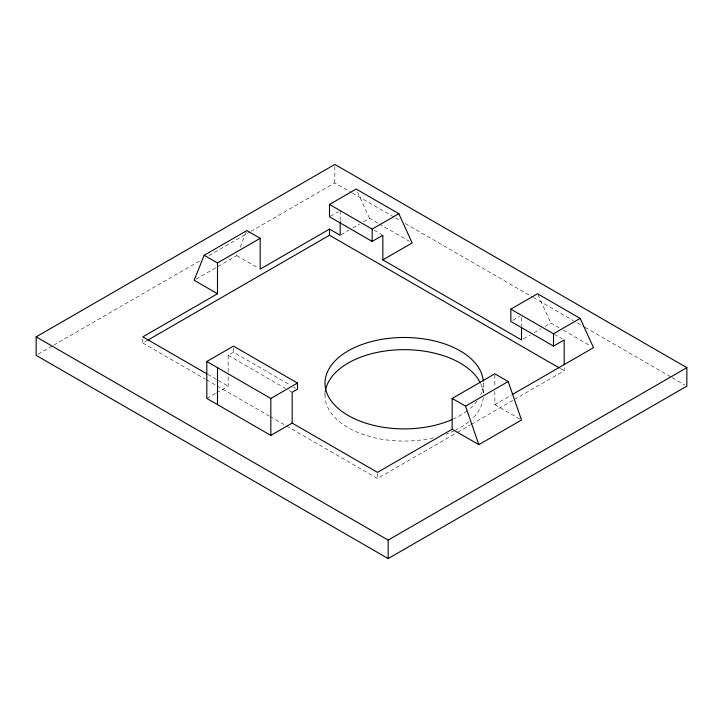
<?xml version="1.0" encoding="UTF-8"?>
<svg xmlns="http://www.w3.org/2000/svg" width="723" height="723" viewBox="0 0 723 723"><rect width="100%" height="100%" fill="white"/><g stroke="black" fill="none" stroke-linecap="round" stroke-linejoin="round"><path stroke-width="0.54" stroke-dasharray="3.62 2.71" d="M196.096 279.159L236.828 255.644L237.659 253.565M240.163 247.311L246.823 230.628M38.102 354.216L52.743 345.766M53.719 345.196L200.135 260.669M208.92 255.599L249.914 231.929M250.89 231.36L334.83 182.901L351.459 192.499M330.465 216.213L338.228 211.731M142.82 338.915L142.82 343.027L146.733 340.768M341.148 234.686L348.965 230.167M352.878 227.908L359.72 223.958M363.633 221.699L369.498 218.31L378.228 223.353M228.161 371.839L228.161 355.336L233.493 352.264L289.742 384.735M206.823 398.454L215.553 393.411M216.52 392.851L228.161 386.136L228.161 372.941M512.779 320.352L519.566 316.43M523.461 338.816L530.311 334.866M534.216 332.607L541.066 328.658M544.979 326.398L550.845 323.009L559.575 328.043M494.839 391.414L494.839 404.609L511.441 395.029M286.561 426.01L377.496 478.518L456.665 432.806M457.641 432.246L470.348 424.907M471.324 424.347L513.357 400.081M514.333 399.512L564.175 370.736L564.175 365.603M352.435 193.059L394.478 217.334M395.454 217.903L400.343 220.723M405.232 223.543L532.354 296.936M533.33 297.505L573.42 320.651M577.334 322.91L584.175 326.859M585.16 327.42L671.206 377.099M672.182 377.668L684.898 385.007M379.195 223.913L409.263 241.265M563.452 330.284L590.601 345.965M374.107 230.212L381.861 234.686M554.478 334.342L562.241 338.825M560.262 368.477L564.175 370.736M236.828 255.644L258.219 267.998M494.839 404.609L521.509 420.009M293.619 386.977L295.553 388.097M228.161 355.336L285.377 388.378M289.254 390.61L292.164 392.291M207.799 374.378L217.496 379.973M218.463 380.533L228.161 386.136M142.82 343.027L205.404 379.159M206.38 379.72L216.159 385.368M217.135 385.928L268.965 415.852M269.941 416.412L285.585 425.449M537.966 294.767L550.845 323.009M357.542 192.083L369.498 218.31M521.509 317.551L521.509 326.507M494.839 374.921L494.839 387.013M377.496 473.384L377.496 478.518M340.162 210.61L340.162 221.807M334.83 166.597L334.83 182.901M324.998 390.944L324.998 395.373M233.493 348.152L233.493 352.264M483.244 397.533A79.168 45.703 0 0 1 472.734 418.228M468.748 421.816A79.168 45.703 0 0 1 455.4 430.221M454.406 430.7A79.168 45.703 0 0 1 445.955 434.189M433.393 437.849A79.168 45.703 0 0 1 325.359 391.035M480.641 383.542A79.168 45.703 0 0 1 483.316 394.297L483.335 383.19A79.168 45.703 0 0 1 480.641 395.02M476.999 401.102A79.168 45.703 0 0 1 467.871 410.33M466.977 411.016A79.168 45.703 0 0 1 453.393 418.988"/><path stroke-width="1.08" d="M260.163 238.328L246.823 230.628L204.157 255.264L194.162 280.28L217.496 293.755L217.496 262.964L260.163 238.328L260.163 269.119L329.498 229.092L340.162 235.246L340.162 221.807M36.15 336.864L334.83 164.419L686.85 367.655L686.85 386.136L388.17 558.581L36.15 355.345L36.15 336.864L388.17 540.099L686.85 367.655M329.498 204.455L356.168 189.055L398.834 213.692L412.173 242.946L382.838 259.882L382.838 235.246L372.164 241.41L329.498 216.773L329.498 204.455L372.164 229.092L398.834 213.692M217.496 293.755L142.82 336.864L206.823 373.818M147.709 340.199L329.498 235.246L559.286 367.917M292.164 423.091L270.827 435.4L206.823 398.454L206.823 361.5L233.493 346.1L297.496 383.054L297.496 389.209L292.164 392.291L292.164 423.091L377.496 472.354L452.173 429.245L478.843 444.645L521.509 420.009L508.179 381.518L494.839 373.818L452.173 398.454L452.173 429.245M206.823 361.5L270.827 398.454L297.496 383.054M564.175 364.582L564.175 339.946L553.511 346.1L510.845 321.464L510.845 309.155L537.505 293.755L580.18 318.391L593.511 347.646L512.417 394.46M510.845 309.155L553.511 333.782L580.18 318.391M452.173 398.454L465.504 406.145L508.179 381.518M382.838 259.882L521.509 339.946L521.509 327.627M204.157 255.264L217.496 262.964M465.504 406.145L478.843 444.645M553.511 333.782L553.511 346.1M388.17 540.099L388.17 558.581M372.164 229.092L372.164 241.41M329.498 229.092L329.498 235.246M270.827 398.454L270.827 435.4M217.496 367.655L217.496 404.609M325.558 389.95A79.168 45.703 0 0 1 397.731 349.815A79.168 45.703 0 0 1 480.217 382.666M452.363 419.448A79.168 45.703 0 0 1 332.96 403.154A79.168 45.703 0 0 1 384.609 338.897A79.168 45.703 0 0 1 483.244 381.03"/></g></svg>
